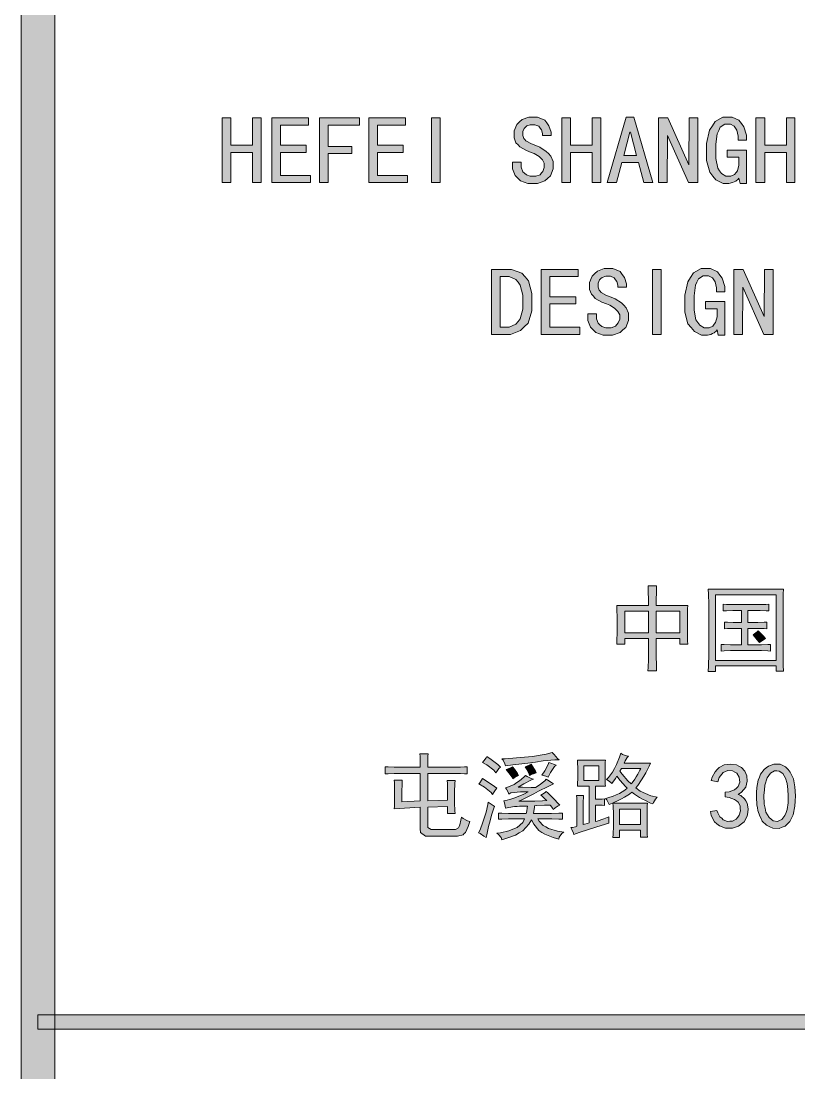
# Model space of a CAD drawing. Header units: millimetres. Extents: x 0 to 586, y 0 to 414.
# Drawn here: x 541.05 to 556.92, y 349.71 to 371.17 of the extents above; entities that cross this region are included whole.
import ezdxf

# ---------------------------------------------------------------- set-up
doc = ezdxf.new("R2010")
doc.units = ezdxf.units.MM

msp = doc.modelspace()

# ---------------------------------------------------------------- hatches: boundary and pattern name
h = msp.add_hatch(color=0)
h.dxf.hatch_style = 2
h.paths.add_polyline_path([(541.736139, 9.860139), (541.048222, 9.860139), (541.048222, 404.223361), (541.736139, 404.223361)])
h = msp.add_hatch(color=0)
h.dxf.hatch_style = 2
h.paths.add_polyline_path([(545.948306, 367.873139), (545.768389, 367.873139), (545.768389, 368.4905), (545.327417, 368.4905), (545.327417, 367.873139), (545.151028, 367.873139), (545.151028, 369.196056), (545.327417, 369.196056), (545.327417, 368.638667), (545.768389, 368.638667), (545.768389, 369.196056), (545.948306, 369.196056)])
h = msp.add_hatch(color=0)
h.dxf.hatch_style = 2
h.paths.add_polyline_path([(546.953722, 367.873139), (546.1635, 367.873139), (546.1635, 369.196056), (546.914917, 369.196056), (546.914917, 369.047889), (546.343417, 369.047889), (546.343417, 368.638667), (546.869056, 368.638667), (546.869056, 368.4905), (546.343417, 368.4905), (546.343417, 368.021306), (546.953722, 368.021306)])
h = msp.add_hatch(color=0)
h.dxf.hatch_style = 2
h.paths.add_polyline_path([(547.952083, 369.047889), (547.317083, 369.047889), (547.317083, 368.613972), (547.796861, 368.613972), (547.796861, 368.469333), (547.317083, 368.469333), (547.317083, 367.873139), (547.140694, 367.873139), (547.140694, 369.196056), (547.952083, 369.196056)])
h = msp.add_hatch(color=0)
h.dxf.hatch_style = 2
h.paths.add_polyline_path([(548.932806, 367.873139), (548.146111, 367.873139), (548.146111, 369.196056), (548.894, 369.196056), (548.894, 369.047889), (548.3225, 369.047889), (548.3225, 368.638667), (548.848139, 368.638667), (548.848139, 368.4905), (548.3225, 368.4905), (548.3225, 368.021306), (548.932806, 368.021306)])
h = msp.add_hatch(color=0)
h.dxf.hatch_style = 2
h.paths.add_polyline_path([(549.599556, 367.873139), (549.423167, 367.873139), (549.423167, 369.196056), (549.599556, 369.196056)])
h = msp.add_hatch(color=0)
h.dxf.hatch_style = 2
h.paths.add_polyline_path([(551.906722, 368.243556), (551.906722, 368.155361), (551.850278, 368.01425), (551.793833, 367.961333), (551.737389, 367.908417), (551.585694, 367.8555), (551.486917, 367.8555), (551.391667, 367.8555), (551.239972, 367.911944), (551.187056, 367.964861), (551.130611, 368.021306), (551.077694, 368.155361), (551.077694, 368.2365), (551.077694, 368.289417), (551.254083, 368.289417), (551.254083, 368.243556), (551.254083, 368.187111), (551.289361, 368.095389), (551.324639, 368.067167), (551.359917, 368.035417), (551.441056, 368.003667), (551.486917, 368.003667), (551.550417, 368.003667), (551.638611, 368.035417), (551.670361, 368.070694), (551.698583, 368.102444), (551.726806, 368.183583), (551.726806, 368.229444), (551.726806, 368.26825), (551.691528, 368.338806), (551.65625, 368.370556), (551.6245, 368.405833), (551.522194, 368.465806), (551.455167, 368.4905), (551.363444, 368.525778), (551.229389, 368.603389), (551.190583, 368.645722), (551.14825, 368.688056), (551.109444, 368.790361), (551.109444, 368.846806), (551.109444, 368.927944), (551.165889, 369.062), (551.222333, 369.111389), (551.27525, 369.160778), (551.409306, 369.210167), (551.486917, 369.210167), (551.589222, 369.210167), (551.733861, 369.150194), (551.776194, 369.090222), (551.822056, 369.03025), (551.867917, 368.90325), (551.867917, 368.832694), (551.688, 368.832694), (551.691528, 368.875028), (551.670361, 368.952639), (551.642139, 368.987917), (551.613917, 369.023194), (551.536306, 369.054944), (551.486917, 369.054944), (551.441056, 369.054944), (551.366972, 369.03025), (551.342278, 369.005556), (551.314056, 368.980861), (551.285833, 368.913833), (551.285833, 368.8715), (551.285833, 368.836222), (551.307, 368.77625), (551.328167, 368.751556), (551.349333, 368.726861), (551.462222, 368.666889), (551.550417, 368.631611), (551.635083, 368.596333), (551.765611, 368.511667), (551.811472, 368.465806), (551.857333, 368.416417), (551.906722, 368.307056)])
h = msp.add_hatch(color=0)
h.dxf.hatch_style = 2
h.paths.add_polyline_path([(552.880389, 367.873139), (552.704, 367.873139), (552.704, 368.4905), (552.263028, 368.4905), (552.263028, 367.873139), (552.083111, 367.873139), (552.083111, 369.196056), (552.263028, 369.196056), (552.263028, 368.638667), (552.704, 368.638667), (552.704, 369.196056), (552.880389, 369.196056)])
h = msp.add_hatch(color=0)
h.paths.add_polyline_path([(553.938722, 367.873139), (553.755278, 367.873139), (553.645917, 368.282361), (553.30725, 368.282361), (553.197889, 367.873139), (553.010917, 367.873139), (553.398972, 369.210167), (553.554194, 369.210167)])
h.paths.add_polyline_path([(553.607111, 368.430528), (553.483639, 368.90325), (553.469528, 368.90325), (553.346056, 368.430528)])
h = msp.add_hatch(color=0)
h.dxf.hatch_style = 2
h.paths.add_polyline_path([(554.859472, 367.873139), (554.668972, 367.873139), (554.242111, 368.832694), (554.235056, 367.873139), (554.055139, 367.873139), (554.055139, 369.196056), (554.249167, 369.196056), (554.676028, 368.2365), (554.683083, 369.196056), (554.859472, 369.196056)])
h = msp.add_hatch(color=0)
h.dxf.hatch_style = 2
h.paths.add_polyline_path([(555.850778, 367.8555), (555.72025, 367.8555), (555.695556, 367.964861), (555.681444, 367.943694), (555.632056, 367.904889), (555.600306, 367.88725), (555.568556, 367.873139), (555.494472, 367.8555), (555.455667, 367.8555), (555.374528, 367.8555), (555.229889, 367.933111), (555.166389, 368.007194), (555.102889, 368.084806), (555.039389, 368.324694), (555.039389, 368.4905), (555.039389, 368.673944), (555.095833, 368.945583), (555.155806, 369.033778), (555.21225, 369.121972), (555.371, 369.210167), (555.473306, 369.210167), (555.5615, 369.210167), (555.699083, 369.146667), (555.752, 369.079639), (555.801389, 369.012611), (555.850778, 368.843278), (555.850778, 368.737444), (555.681444, 368.737444), (555.681444, 368.822111), (555.653222, 368.942056), (555.628528, 368.984389), (555.600306, 369.023194), (555.522694, 369.065528), (555.473306, 369.065528), (555.409806, 369.065528), (555.318083, 369.002028), (555.286333, 368.935), (555.254583, 368.8715), (555.226361, 368.656306), (555.226361, 368.508139), (555.226361, 368.3635), (555.265167, 368.165944), (555.303972, 368.113028), (555.33925, 368.056583), (555.430972, 368.003667), (555.480361, 368.003667), (555.52975, 368.003667), (555.610889, 368.042472), (555.639111, 368.07775), (555.667333, 368.113028), (555.695556, 368.229444), (555.695556, 368.307056), (555.695556, 368.391722), (555.455667, 368.391722), (555.455667, 368.536361), (555.850778, 368.536361)])
h = msp.add_hatch(color=0)
h.dxf.hatch_style = 2
h.paths.add_polyline_path([(556.842083, 367.873139), (556.665694, 367.873139), (556.665694, 368.4905), (556.224722, 368.4905), (556.224722, 367.873139), (556.044806, 367.873139), (556.044806, 369.196056), (556.224722, 369.196056), (556.224722, 368.638667), (556.665694, 368.638667), (556.665694, 369.196056), (556.842083, 369.196056)])
h = msp.add_hatch(color=0)
h.paths.add_polyline_path([(551.469278, 365.438972), (551.469278, 365.259056), (551.395194, 365.008583), (551.317583, 364.930972), (551.2435, 364.856889), (551.038889, 364.779278), (550.911889, 364.779278), (550.650833, 364.779278), (550.650833, 366.102194), (550.911889, 366.102194), (551.056528, 366.102194), (551.268194, 366.024583), (551.335222, 365.9505), (551.40225, 365.872889), (551.469278, 365.615361)])
h.paths.add_polyline_path([(551.285833, 365.438972), (551.285833, 365.580083), (551.236444, 365.781167), (551.190583, 365.841139), (551.144722, 365.897583), (551.007139, 365.957556), (550.911889, 365.957556), (550.827222, 365.957556), (550.827222, 364.927444), (550.911889, 364.927444), (551.007139, 364.927444), (551.144722, 364.983889), (551.190583, 365.040333), (551.236444, 365.096778), (551.285833, 365.294333)])
h = msp.add_hatch(color=0)
h.dxf.hatch_style = 2
h.paths.add_polyline_path([(552.453528, 364.779278), (551.663306, 364.779278), (551.663306, 366.102194), (552.414722, 366.102194), (552.414722, 365.957556), (551.839694, 365.957556), (551.839694, 365.544806), (552.368861, 365.544806), (552.368861, 365.400167), (551.839694, 365.400167), (551.839694, 364.927444), (552.453528, 364.927444)])
h = msp.add_hatch(color=0)
h.dxf.hatch_style = 2
h.paths.add_polyline_path([(553.441306, 365.153222), (553.441306, 365.0615), (553.388389, 364.920389), (553.331944, 364.871), (553.2755, 364.818083), (553.120278, 364.765167), (553.025028, 364.765167), (552.929778, 364.765167), (552.778083, 364.818083), (552.721639, 364.874528), (552.668722, 364.927444), (552.615806, 365.0615), (552.615806, 365.142639), (552.615806, 365.199083), (552.792194, 365.199083), (552.792194, 365.153222), (552.792194, 365.09325), (552.827472, 365.005056), (552.86275, 364.973306), (552.898028, 364.941556), (552.979167, 364.913333), (553.025028, 364.913333), (553.088528, 364.913333), (553.176722, 364.945083), (553.208472, 364.976833), (553.236694, 365.012111), (553.264917, 365.089722), (553.264917, 365.135583), (553.264917, 365.174389), (553.229639, 365.244944), (553.194361, 365.280222), (553.159083, 365.311972), (553.060306, 365.371944), (552.993278, 365.400167), (552.901556, 365.435444), (552.7675, 365.513056), (552.728694, 365.555389), (552.686361, 365.597722), (552.647556, 365.6965), (552.647556, 365.756472), (552.647556, 365.837611), (552.700472, 365.968139), (552.756917, 366.017528), (552.813361, 366.070444), (552.947417, 366.119833), (553.025028, 366.119833), (553.127333, 366.119833), (553.271972, 366.059861), (553.314306, 365.999889), (553.360167, 365.939917), (553.406028, 365.809389), (553.406028, 365.738833), (553.226111, 365.738833), (553.229639, 365.781167), (553.208472, 365.858778), (553.18025, 365.894056), (553.152028, 365.929333), (553.074417, 365.964611), (553.025028, 365.964611), (552.979167, 365.964611), (552.905083, 365.939917), (552.876861, 365.915222), (552.852167, 365.890528), (552.823944, 365.819972), (552.823944, 365.777639), (552.823944, 365.742361), (552.845111, 365.682389), (552.866278, 365.657694), (552.887444, 365.633), (552.996806, 365.573028), (553.088528, 365.53775), (553.173194, 365.502472), (553.303722, 365.421333), (553.349583, 365.371944), (553.395444, 365.322556), (553.441306, 365.213194)])
h = msp.add_hatch(color=0)
h.dxf.hatch_style = 2
h.paths.add_polyline_path([(554.108056, 364.779278), (553.931667, 364.779278), (553.931667, 366.102194), (554.108056, 366.102194)])
h = msp.add_hatch(color=0)
h.dxf.hatch_style = 2
h.paths.add_polyline_path([(555.409806, 364.765167), (555.27575, 364.765167), (555.254583, 364.874528), (555.236944, 364.849833), (555.191083, 364.811028), (555.155806, 364.796917), (555.124056, 364.779278), (555.0535, 364.765167), (555.014694, 364.765167), (554.933556, 364.765167), (554.788917, 364.83925), (554.721889, 364.916861), (554.658389, 364.990944), (554.594889, 365.234361), (554.594889, 365.400167), (554.594889, 365.580083), (554.654861, 365.851722), (554.711306, 365.939917), (554.771278, 366.031639), (554.930028, 366.119833), (555.028806, 366.119833), (555.117, 366.119833), (555.258111, 366.052806), (555.3075, 365.989306), (555.356889, 365.922278), (555.409806, 365.752944), (555.409806, 365.647111), (555.236944, 365.647111), (555.236944, 365.72825), (555.21225, 365.851722), (555.184028, 365.890528), (555.155806, 365.932861), (555.078194, 365.971667), (555.028806, 365.971667), (554.968833, 365.971667), (554.873583, 365.908167), (554.841833, 365.844667), (554.813611, 365.781167), (554.781861, 365.565972), (554.781861, 365.414278), (554.781861, 365.273167), (554.820667, 365.075611), (554.859472, 365.019167), (554.898278, 364.96625), (554.986472, 364.913333), (555.035861, 364.913333), (555.088778, 364.913333), (555.166389, 364.948611), (555.194611, 364.983889), (555.222833, 365.022694), (555.254583, 365.135583), (555.254583, 365.213194), (555.254583, 365.297861), (555.014694, 365.297861), (555.014694, 365.446028), (555.409806, 365.446028)])
h = msp.add_hatch(color=0)
h.dxf.hatch_style = 2
h.paths.add_polyline_path([(556.397583, 364.779278), (556.203556, 364.779278), (555.780222, 365.738833), (555.773167, 364.779278), (555.59325, 364.779278), (555.59325, 366.102194), (555.787278, 366.102194), (556.214139, 365.142639), (556.221194, 366.102194), (556.397583, 366.102194)])
h = msp.add_hatch(color=0)
h.paths.add_polyline_path([(554.016333, 359.646361), (554.012806, 359.540528), (554.009278, 359.342972), (554.009278, 359.25125), (554.654861, 359.25125), (554.651333, 359.177167), (554.647806, 358.972556), (554.647806, 358.842028), (554.647806, 358.715028), (554.651333, 358.524528), (554.654861, 358.461028), (554.492583, 358.461028), (554.492583, 358.573917), (554.009278, 358.573917), (554.009278, 358.252889), (554.009278, 358.210556), (554.012806, 358.041222), (554.016333, 357.91775), (553.836417, 357.91775), (553.843472, 357.984778), (553.854056, 358.143528), (553.854056, 358.231722), (553.854056, 358.573917), (553.367222, 358.573917), (553.367222, 358.461028), (553.204944, 358.461028), (553.208472, 358.517472), (553.212, 358.707972), (553.212, 358.842028), (553.212, 358.979611), (553.208472, 359.184222), (553.204944, 359.25125), (553.854056, 359.25125), (553.854056, 359.350028), (553.847, 359.547583), (553.843472, 359.646361)])
h.paths.add_polyline_path([(554.492583, 358.693861), (554.492583, 359.131306), (554.009278, 359.131306), (554.009278, 358.693861)])
h.paths.add_polyline_path([(553.854056, 358.693861), (553.854056, 359.131306), (553.367222, 359.131306), (553.367222, 358.693861)])
h = msp.add_hatch(color=0)
h.paths.add_polyline_path([(556.605722, 359.579333), (556.602194, 359.484083), (556.598667, 359.275944), (556.598667, 359.163056), (556.598667, 358.365778), (556.598667, 358.249361), (556.602194, 358.023583), (556.605722, 357.910694), (556.457556, 357.910694), (556.457556, 358.016528), (555.222833, 358.016528), (555.222833, 357.903639), (555.071139, 357.903639), (555.074667, 358.020056), (555.081722, 358.256417), (555.081722, 358.379889), (555.081722, 359.163056), (555.081722, 359.272417), (555.074667, 359.480556), (555.071139, 359.579333)])
h.paths.add_polyline_path([(556.457556, 358.125889), (556.457556, 359.466444), (555.222833, 359.466444), (555.222833, 358.125889)])
h = msp.add_hatch(color=0)
h.dxf.hatch_style = 2
h.paths.add_polyline_path([(556.0695, 359.265361), (556.125944, 359.265361), (556.245889, 359.268889), (556.309389, 359.272417), (556.309389, 359.138361), (556.252944, 359.141889), (556.133, 359.145417), (556.0695, 359.145417), (555.882528, 359.145417), (555.882528, 358.902), (556.016583, 358.902), (556.083611, 358.902), (556.210611, 358.905528), (556.270583, 358.909056), (556.270583, 358.775), (556.210611, 358.778528), (556.083611, 358.782056), (556.016583, 358.782056), (555.882528, 358.782056), (555.882528, 358.446917), (556.090667, 358.446917), (556.157694, 358.446917), (556.284694, 358.450444), (556.344667, 358.453972), (556.344667, 358.319917), (556.288222, 358.323444), (556.161222, 358.326972), (556.090667, 358.326972), (555.586194, 358.326972), (555.522694, 358.326972), (555.395694, 358.323444), (555.332194, 358.319917), (555.332194, 358.453972), (555.395694, 358.450444), (555.522694, 358.446917), (555.586194, 358.446917), (555.748472, 358.446917), (555.748472, 358.782056), (555.646167, 358.782056), (555.582667, 358.782056), (555.462722, 358.778528), (555.406278, 358.775), (555.406278, 358.909056), (555.462722, 358.905528), (555.582667, 358.902), (555.646167, 358.902), (555.748472, 358.902), (555.748472, 359.145417), (555.639111, 359.145417), (555.572083, 359.145417), (555.441556, 359.141889), (555.378056, 359.138361), (555.378056, 359.272417), (555.441556, 359.268889), (555.572083, 359.265361), (555.639111, 359.265361)])
h = msp.add_hatch(color=0)
h.dxf.hatch_style = 2
h.paths.add_polyline_path([(556.090667, 358.729139), (556.111833, 358.7115), (556.185917, 358.633889), (556.242361, 358.573917), (556.203556, 358.55275), (556.140056, 358.510417), (556.115361, 358.492778), (556.104778, 358.506889), (556.041278, 358.5845), (555.988361, 358.648), (556.016583, 358.669167), (556.0695, 358.7115)])
h = msp.add_hatch(color=0)
h.dxf.hatch_style = 2
h.paths.add_polyline_path([(549.193861, 355.952778), (549.193861, 356.037444), (549.190333, 356.1715), (549.186806, 356.220889), (549.356139, 356.220889), (549.352611, 356.175028), (549.349083, 356.040972), (549.349083, 355.952778), (549.987611, 355.952778), (550.015833, 355.952778), (550.096972, 355.956306), (550.153417, 355.959833), (550.153417, 355.811667), (550.096972, 355.815194), (550.015833, 355.818722), (549.987611, 355.818722), (549.349083, 355.818722), (549.349083, 355.261333), (549.75125, 355.275444), (549.75125, 355.413028), (549.747722, 355.614111), (549.744194, 355.677611), (549.906472, 355.677611), (549.899417, 355.617639), (549.892361, 355.444778), (549.892361, 355.335417), (549.892361, 355.222528), (549.899417, 355.06025), (549.906472, 355.007333), (549.75125, 355.007333), (549.75125, 355.148444), (549.349083, 355.134333), (549.349083, 354.767444), (549.349083, 354.721583), (549.416111, 354.675722), (549.483139, 354.67925), (549.87825, 354.67925), (549.917056, 354.67925), (549.9735, 354.711), (549.987611, 354.74275), (550.00525, 354.7745), (550.026417, 354.86975), (550.033472, 354.93325), (550.072278, 354.9015), (550.156944, 354.859167), (550.206333, 354.845056), (550.174583, 354.74275), (550.118139, 354.619278), (550.093444, 354.594583), (550.06875, 354.569889), (549.952333, 354.545194), (549.864139, 354.545194), (549.409056, 354.545194), (549.303222, 354.541667), (549.197389, 354.61575), (549.193861, 354.693361), (549.193861, 355.134333), (548.664694, 355.102583), (548.668222, 355.144917), (548.67175, 355.286028), (548.67175, 355.388333), (548.67175, 355.490639), (548.668222, 355.638806), (548.664694, 355.684667), (548.826972, 355.684667), (548.823444, 355.638806), (548.819917, 355.420083), (548.819917, 355.243694), (549.193861, 355.261333), (549.193861, 355.818722), (548.731722, 355.818722), (548.664694, 355.818722), (548.537694, 355.815194), (548.477722, 355.811667), (548.477722, 355.959833), (548.537694, 355.956306), (548.664694, 355.952778), (548.731722, 355.952778)])
h = msp.add_hatch(color=0)
h.dxf.hatch_style = 2
h.paths.add_polyline_path([(552.026667, 356.100944), (551.942, 356.100944), (551.702111, 356.079778), (551.546889, 356.055083), (551.391667, 356.033917), (551.08475, 355.995111), (550.933056, 355.981), (550.922472, 356.019806), (550.887194, 356.090361), (550.858972, 356.122111), (550.929528, 356.122111), (551.162361, 356.13975), (551.324639, 356.153861), (551.486917, 356.167972), (551.765611, 356.217361), (551.885556, 356.249111), (551.924361, 356.206778), (551.994917, 356.129167)])
h = msp.add_hatch(color=0)
h.paths.add_polyline_path([(553.441306, 356.175028), (553.420139, 356.150333), (553.374278, 356.079778), (553.353111, 356.033917), (553.896389, 356.033917), (553.868167, 355.970417), (553.801139, 355.836361), (553.758806, 355.765806), (553.712944, 355.69525), (553.635333, 355.575306), (553.596528, 355.529444), (553.684722, 355.462417), (553.899917, 355.363639), (554.030444, 355.335417), (553.998694, 355.296611), (553.956361, 355.229583), (553.938722, 355.201361), (553.896389, 355.219), (553.790556, 355.268389), (553.730583, 355.300139), (553.670611, 355.331889), (553.564778, 355.402444), (553.515389, 355.437722), (553.466, 355.402444), (553.360167, 355.335417), (553.303722, 355.303667), (553.247278, 355.275444), (553.120278, 355.215472), (553.05325, 355.18725), (553.039139, 355.219), (553.000333, 355.2825), (552.972111, 355.310722), (553.0215, 355.324833), (553.130861, 355.360111), (553.194361, 355.388333), (553.257861, 355.413028), (553.37075, 355.480056), (553.420139, 355.522389), (553.381333, 355.557667), (553.2755, 355.681139), (553.204944, 355.765806), (553.176722, 355.719944), (553.127333, 355.645861), (553.106167, 355.617639), (553.085, 355.638806), (553.028556, 355.681139), (552.993278, 355.698778), (553.035611, 355.737583), (553.11675, 355.850472), (553.159083, 355.924556), (553.197889, 356.002167), (553.261389, 356.157389), (553.286083, 356.235), (553.324889, 356.210306), (553.4025, 356.178556)])
h.paths.add_polyline_path([(553.268444, 355.871639), (553.314306, 355.804611), (553.430722, 355.674083), (553.501278, 355.610583), (553.522444, 355.63175), (553.575361, 355.705833), (553.603583, 355.755222), (553.635333, 355.804611), (553.677667, 355.889278), (553.695306, 355.921028), (553.300194, 355.921028)])
h = msp.add_hatch(color=0)
h.dxf.hatch_style = 2
h.paths.add_polyline_path([(550.555583, 356.167972), (550.643778, 356.108), (550.781361, 356.002167), (550.83075, 355.952778), (550.799, 355.921028), (550.756667, 355.864583), (550.739028, 355.832833), (550.693167, 355.889278), (550.555583, 355.995111), (550.463861, 356.048028), (550.495611, 356.079778), (550.537944, 356.13975)])
h = msp.add_hatch(color=0)
h.dxf.hatch_style = 2
h.paths.add_polyline_path([(551.455167, 356.01275), (551.493972, 355.956306), (551.546889, 355.868111), (551.557472, 355.832833), (551.525722, 355.82225), (551.458694, 355.797556), (551.423417, 355.779917), (551.416361, 355.808139), (551.374028, 355.896333), (551.335222, 355.959833), (551.3705, 355.970417), (551.430472, 355.995111)])
h = msp.add_hatch(color=0)
h.dxf.hatch_style = 2
h.paths.add_polyline_path([(551.966694, 355.988056), (551.934944, 355.963361), (551.853806, 355.839889), (551.804417, 355.744639), (551.776194, 355.75875), (551.712694, 355.779917), (551.677417, 355.786972), (551.733861, 355.875167), (551.804417, 356.005694), (551.818528, 356.048028), (551.857333, 356.030389), (551.931417, 356.002167)])
h = msp.add_hatch(color=0)
h.paths.add_polyline_path([(553.046194, 354.80625), (552.79925, 354.732167), (552.435889, 354.61575), (552.326528, 354.576944), (552.319472, 354.605167), (552.287722, 354.675722), (552.266556, 354.718056), (552.301833, 354.721583), (552.365333, 354.735694), (552.393556, 354.746278), (552.393556, 355.215472), (552.393556, 355.243694), (552.390028, 355.324833), (552.3865, 355.370694), (552.527611, 355.370694), (552.524083, 355.338944), (552.517028, 355.240167), (552.517028, 355.176667), (552.517028, 354.778028), (552.54525, 354.785083), (552.60875, 354.802722), (552.644028, 354.813306), (552.644028, 355.564722), (552.400611, 355.564722), (552.404139, 355.603528), (552.407667, 355.734056), (552.407667, 355.825778), (552.407667, 355.921028), (552.404139, 356.055083), (552.400611, 356.093889), (552.972111, 356.093889), (552.968583, 356.051556), (552.965056, 355.9175), (552.965056, 355.825778), (552.965056, 355.737583), (552.968583, 355.607056), (552.972111, 355.564722), (552.771028, 355.564722), (552.771028, 355.296611), (552.816889, 355.296611), (552.908611, 355.300139), (552.958, 355.303667), (552.958, 355.169611), (552.908611, 355.173139), (552.816889, 355.176667), (552.771028, 355.176667), (552.771028, 354.845056), (552.806306, 354.852111), (552.943889, 354.897972), (553.046194, 354.940306), (553.042667, 354.912083), (553.042667, 354.845056)])
h.paths.add_polyline_path([(552.838056, 355.677611), (552.838056, 355.981), (552.534667, 355.981), (552.534667, 355.677611)])
h = msp.add_hatch(color=0)
h.dxf.hatch_style = 2
h.paths.add_polyline_path([(555.117, 355.046139), (555.247528, 355.067306), (555.265167, 355.017917), (555.311028, 354.936778), (555.346306, 354.908556), (555.378056, 354.876806), (555.462722, 354.845056), (555.512111, 354.848583), (555.565028, 354.848583), (555.642639, 354.890917), (555.674389, 354.929722), (555.702611, 354.968528), (555.730833, 355.056722), (555.723778, 355.106111), (555.72025, 355.159028), (555.681444, 355.236639), (555.646167, 355.264861), (555.610889, 355.293083), (555.498, 355.331889), (555.420389, 355.342472), (555.420389, 355.437722), (555.498, 355.444778), (555.610889, 355.487111), (555.646167, 355.522389), (555.681444, 355.554139), (555.713194, 355.642333), (555.709667, 355.69525), (555.706139, 355.748167), (555.65675, 355.829306), (555.614417, 355.850472), (555.568556, 355.875167), (555.473306, 355.882222), (555.423917, 355.864583), (555.374528, 355.843417), (555.293389, 355.741111), (555.265167, 355.652917), (555.131111, 355.677611), (555.152278, 355.744639), (555.21225, 355.854), (555.254583, 355.899861), (555.293389, 355.945722), (555.399222, 355.995111), (555.46625, 356.005694), (555.533278, 356.01275), (555.649694, 355.995111), (555.699083, 355.970417), (555.748472, 355.945722), (555.819028, 355.871639), (555.840194, 355.82225), (555.861361, 355.772861), (555.868417, 355.6635), (555.850778, 355.603528), (555.836667, 355.543556), (555.752, 355.437722), (555.681444, 355.395389), (555.734361, 355.370694), (555.811972, 355.303667), (555.840194, 355.261333), (555.868417, 355.215472), (555.886056, 355.099056), (555.879, 355.024972), (555.868417, 354.954417), (555.804917, 354.834472), (555.748472, 354.792139), (555.692028, 354.746278), (555.565028, 354.703944), (555.494472, 354.707472), (555.423917, 354.707472), (555.300444, 354.753333), (555.247528, 354.795667), (555.198139, 354.838), (555.131111, 354.961472)])
h = msp.add_hatch(color=0)
h.paths.add_polyline_path([(556.058917, 355.434194), (556.062444, 355.532972), (556.090667, 355.688194), (556.115361, 355.748167), (556.140056, 355.804611), (556.210611, 355.899861), (556.252944, 355.938667), (556.298806, 355.973944), (556.408167, 356.01275), (556.471667, 356.01275), (556.538694, 356.01275), (556.651583, 355.956306), (556.700972, 355.903389), (556.746833, 355.850472), (556.810333, 355.712889), (556.827972, 355.63175), (556.842083, 355.550611), (556.849139, 355.363639), (556.845611, 355.257806), (556.838556, 355.151972), (556.803278, 354.979111), (556.771528, 354.912083), (556.739778, 354.845056), (556.644528, 354.749806), (556.581028, 354.725111), (556.517528, 354.696889), (556.390528, 354.703944), (556.327028, 354.735694), (556.263528, 354.767444), (556.175333, 354.852111), (556.150639, 354.9015), (556.122417, 354.954417), (556.087139, 355.063778), (556.076556, 355.12375), (556.062444, 355.180194), (556.055389, 355.335417)])
h.paths.add_polyline_path([(556.217667, 355.480056), (556.203556, 355.37775), (556.214139, 355.194306), (556.231778, 355.116694), (556.249417, 355.035556), (556.312917, 354.922667), (556.35525, 354.887389), (556.397583, 354.855639), (556.485778, 354.841528), (556.528111, 354.862694), (556.573972, 354.883861), (556.637472, 354.965), (556.658639, 355.024972), (556.679806, 355.088472), (556.700972, 355.222528), (556.700972, 355.293083), (556.700972, 355.367167), (556.693917, 355.497694), (556.690389, 355.557667), (556.683333, 355.617639), (556.648056, 355.727), (556.623361, 355.772861), (556.595139, 355.82225), (556.521056, 355.871639), (556.471667, 355.875167), (556.425806, 355.875167), (556.344667, 355.829306), (556.309389, 355.779917), (556.274111, 355.734056), (556.22825, 355.582361)])
h = msp.add_hatch(color=0)
h.dxf.hatch_style = 2
h.paths.add_polyline_path([(551.342278, 355.779917), (551.377556, 355.75875), (551.458694, 355.719944), (551.508083, 355.705833), (551.46575, 355.691722), (551.310528, 355.610583), (551.194111, 355.543556), (551.278778, 355.540028), (551.455167, 355.5365), (551.543361, 355.5365), (551.6245, 355.582361), (551.737389, 355.670556), (551.765611, 355.705833), (551.797361, 355.684667), (551.871444, 355.635278), (551.917306, 355.610583), (551.807944, 355.557667), (551.606861, 355.458889), (551.515139, 355.4095), (551.419889, 355.360111), (551.268194, 355.2825), (551.208222, 355.254278), (551.264667, 355.254278), (551.391667, 355.254278), (551.462222, 355.257806), (551.532778, 355.257806), (551.688, 355.264861), (551.776194, 355.268389), (551.744444, 355.300139), (551.684472, 355.356583), (551.65625, 355.37775), (551.688, 355.398917), (551.744444, 355.434194), (551.765611, 355.455361), (551.800889, 355.423611), (551.867917, 355.360111), (551.899667, 355.328361), (551.934944, 355.293083), (552.0055, 355.219), (552.040778, 355.176667), (552.012556, 355.162556), (551.945528, 355.120222), (551.91025, 355.088472), (551.892611, 355.116694), (551.860861, 355.159028), (551.843222, 355.176667), (551.730333, 355.173139), (551.575111, 355.166083), (551.52925, 355.162556), (551.525722, 355.130806), (551.515139, 355.053194), (551.508083, 355.007333), (551.811472, 355.007333), (551.874972, 355.007333), (552.019611, 355.010861), (552.10075, 355.014389), (552.10075, 354.887389), (552.023139, 354.890917), (551.8785, 354.894444), (551.811472, 354.894444), (551.596278, 354.894444), (551.620972, 354.848583), (551.705639, 354.763917), (551.758556, 354.732167), (551.815, 354.696889), (551.998444, 354.6475), (552.125444, 354.626333), (552.083111, 354.594583), (552.030194, 354.524028), (552.019611, 354.485222), (551.91025, 354.516972), (551.737389, 354.584), (551.677417, 354.619278), (551.617444, 354.658083), (551.511611, 354.785083), (551.462222, 354.873278), (551.412833, 354.785083), (551.289361, 354.651028), (551.215278, 354.608694), (551.141194, 354.566361), (550.964806, 354.499333), (550.858972, 354.471111), (550.844861, 354.513444), (550.791944, 354.580472), (550.756667, 354.605167), (550.834278, 354.612222), (551.000083, 354.654556), (551.08475, 354.686306), (551.172944, 354.721583), (551.289361, 354.823889), (551.321111, 354.894444), (551.060056, 354.894444), (550.993028, 354.894444), (550.858972, 354.890917), (550.791944, 354.887389), (550.791944, 355.014389), (550.858972, 355.010861), (550.993028, 355.007333), (551.060056, 355.007333), (551.356389, 355.007333), (551.366972, 355.049667), (551.377556, 355.12375), (551.381083, 355.1555), (551.324639, 355.1555), (551.218806, 355.151972), (551.169417, 355.148444), (551.1165, 355.144917), (551.000083, 355.127278), (550.933056, 355.113167), (550.929528, 355.151972), (550.911889, 355.226056), (550.897778, 355.261333), (550.940111, 355.268389), (551.042417, 355.296611), (551.102389, 355.317778), (551.158833, 355.335417), (551.307, 355.402444), (551.395194, 355.444778), (551.239972, 355.444778), (551.042417, 355.423611), (551.000083, 355.402444), (550.985972, 355.437722), (550.954222, 355.501222), (550.933056, 355.529444), (550.993028, 355.547083), (551.109444, 355.6), (551.165889, 355.635278), (551.218806, 355.670556), (551.310528, 355.744639)])
h = msp.add_hatch(color=0)
h.dxf.hatch_style = 2
h.paths.add_polyline_path([(551.074167, 355.959833), (551.1165, 355.910444), (551.18, 355.82225), (551.201167, 355.779917), (551.169417, 355.765806), (551.109444, 355.734056), (551.081222, 355.712889), (551.070639, 355.744639), (551.003611, 355.836361), (550.947167, 355.899861), (550.985972, 355.913972), (551.049472, 355.945722)])
h = msp.add_hatch(color=0)
h.dxf.hatch_style = 2
h.paths.add_polyline_path([(550.463861, 355.719944), (550.562639, 355.659972), (550.707278, 355.557667), (550.756667, 355.522389), (550.728444, 355.490639), (550.689639, 355.427139), (550.672, 355.395389), (550.643778, 355.430667), (550.502667, 355.540028), (550.389778, 355.610583), (550.410944, 355.63175), (550.446222, 355.688194)])
h = msp.add_hatch(color=0)
h.dxf.hatch_style = 2
h.paths.add_polyline_path([(550.710806, 355.148444), (550.696694, 355.116694), (550.650833, 354.968528), (550.622611, 354.855639), (550.590861, 354.74275), (550.552056, 354.573417), (550.537944, 354.516972), (550.495611, 354.545194), (550.418, 354.594583), (550.382722, 354.612222), (550.414472, 354.672194), (550.474444, 354.830944), (550.506194, 354.93325), (550.537944, 355.032028), (550.57675, 355.18725), (550.583806, 355.236639), (550.619083, 355.211944), (550.682583, 355.166083)])
h = msp.add_hatch(color=0)
h.paths.add_polyline_path([(553.829361, 355.215472), (553.825833, 355.166083), (553.822306, 354.99675), (553.822306, 354.873278), (553.822306, 354.753333), (553.825833, 354.580472), (553.829361, 354.524028), (553.68825, 354.524028), (553.68825, 354.665139), (553.261389, 354.665139), (553.261389, 354.516972), (553.127333, 354.516972), (553.130861, 354.580472), (553.137917, 354.756861), (553.137917, 354.873278), (553.137917, 354.993222), (553.130861, 355.162556), (553.127333, 355.215472)])
h.paths.add_polyline_path([(553.68825, 354.778028), (553.68825, 355.095528), (553.261389, 355.095528), (553.261389, 354.778028)])
h = msp.add_hatch(color=0)
h.dxf.hatch_style = 2
h.paths.add_polyline_path([(575.772139, 350.901), (575.772139, 350.604667), (541.390417, 350.604667), (541.390417, 350.901)])

# ---------------------------------------------------------------- linework, layer by layer
at = {"color": 0, "lineweight": 0}
for points in [[(541.736139, 9.860139), (541.048222, 9.860139), (541.048222, 404.223361), (541.736139, 404.223361)], [(545.948306, 367.873139), (545.768389, 367.873139), (545.768389, 368.4905), (545.327417, 368.4905), (545.327417, 367.873139), (545.151028, 367.873139), (545.151028, 369.196056), (545.327417, 369.196056), (545.327417, 368.638667), (545.768389, 368.638667), (545.768389, 369.196056), (545.948306, 369.196056)], [(546.953722, 367.873139), (546.1635, 367.873139), (546.1635, 369.196056), (546.914917, 369.196056), (546.914917, 369.047889), (546.343417, 369.047889), (546.343417, 368.638667), (546.869056, 368.638667), (546.869056, 368.4905), (546.343417, 368.4905), (546.343417, 368.021306), (546.953722, 368.021306)], [(547.952083, 369.047889), (547.317083, 369.047889), (547.317083, 368.613972), (547.796861, 368.613972), (547.796861, 368.469333), (547.317083, 368.469333), (547.317083, 367.873139), (547.140694, 367.873139), (547.140694, 369.196056), (547.952083, 369.196056)], [(548.932806, 367.873139), (548.146111, 367.873139), (548.146111, 369.196056), (548.894, 369.196056), (548.894, 369.047889), (548.3225, 369.047889), (548.3225, 368.638667), (548.848139, 368.638667), (548.848139, 368.4905), (548.3225, 368.4905), (548.3225, 368.021306), (548.932806, 368.021306)], [(549.599556, 367.873139), (549.423167, 367.873139), (549.423167, 369.196056), (549.599556, 369.196056)], [(551.906722, 368.243556), (551.906722, 368.155361), (551.850278, 368.01425), (551.793833, 367.961333), (551.737389, 367.908417), (551.585694, 367.8555), (551.486917, 367.8555), (551.391667, 367.8555), (551.239972, 367.911944), (551.187056, 367.964861), (551.130611, 368.021306), (551.077694, 368.155361), (551.077694, 368.2365), (551.077694, 368.289417), (551.254083, 368.289417), (551.254083, 368.243556), (551.254083, 368.187111), (551.289361, 368.095389), (551.324639, 368.067167), (551.359917, 368.035417), (551.441056, 368.003667), (551.486917, 368.003667), (551.550417, 368.003667), (551.638611, 368.035417), (551.670361, 368.070694), (551.698583, 368.102444), (551.726806, 368.183583), (551.726806, 368.229444), (551.726806, 368.26825), (551.691528, 368.338806), (551.65625, 368.370556), (551.6245, 368.405833), (551.522194, 368.465806), (551.455167, 368.4905), (551.363444, 368.525778), (551.229389, 368.603389), (551.190583, 368.645722), (551.14825, 368.688056), (551.109444, 368.790361), (551.109444, 368.846806), (551.109444, 368.927944), (551.165889, 369.062), (551.222333, 369.111389), (551.27525, 369.160778), (551.409306, 369.210167), (551.486917, 369.210167), (551.589222, 369.210167), (551.733861, 369.150194), (551.776194, 369.090222), (551.822056, 369.03025), (551.867917, 368.90325), (551.867917, 368.832694), (551.688, 368.832694), (551.691528, 368.875028), (551.670361, 368.952639), (551.642139, 368.987917), (551.613917, 369.023194), (551.536306, 369.054944), (551.486917, 369.054944), (551.441056, 369.054944), (551.366972, 369.03025), (551.342278, 369.005556), (551.314056, 368.980861), (551.285833, 368.913833), (551.285833, 368.8715), (551.285833, 368.836222), (551.307, 368.77625), (551.328167, 368.751556), (551.349333, 368.726861), (551.462222, 368.666889), (551.550417, 368.631611), (551.635083, 368.596333), (551.765611, 368.511667), (551.811472, 368.465806), (551.857333, 368.416417), (551.906722, 368.307056)], [(552.880389, 367.873139), (552.704, 367.873139), (552.704, 368.4905), (552.263028, 368.4905), (552.263028, 367.873139), (552.083111, 367.873139), (552.083111, 369.196056), (552.263028, 369.196056), (552.263028, 368.638667), (552.704, 368.638667), (552.704, 369.196056), (552.880389, 369.196056)], [(553.938722, 367.873139), (553.755278, 367.873139), (553.645917, 368.282361), (553.30725, 368.282361), (553.197889, 367.873139), (553.010917, 367.873139), (553.398972, 369.210167), (553.554194, 369.210167)], [(554.859472, 367.873139), (554.668972, 367.873139), (554.242111, 368.832694), (554.235056, 367.873139), (554.055139, 367.873139), (554.055139, 369.196056), (554.249167, 369.196056), (554.676028, 368.2365), (554.683083, 369.196056), (554.859472, 369.196056)], [(555.850778, 367.8555), (555.72025, 367.8555), (555.695556, 367.964861), (555.681444, 367.943694), (555.632056, 367.904889), (555.600306, 367.88725), (555.568556, 367.873139), (555.494472, 367.8555), (555.455667, 367.8555), (555.374528, 367.8555), (555.229889, 367.933111), (555.166389, 368.007194), (555.102889, 368.084806), (555.039389, 368.324694), (555.039389, 368.4905), (555.039389, 368.673944), (555.095833, 368.945583), (555.155806, 369.033778), (555.21225, 369.121972), (555.371, 369.210167), (555.473306, 369.210167), (555.5615, 369.210167), (555.699083, 369.146667), (555.752, 369.079639), (555.801389, 369.012611), (555.850778, 368.843278), (555.850778, 368.737444), (555.681444, 368.737444), (555.681444, 368.822111), (555.653222, 368.942056), (555.628528, 368.984389), (555.600306, 369.023194), (555.522694, 369.065528), (555.473306, 369.065528), (555.409806, 369.065528), (555.318083, 369.002028), (555.286333, 368.935), (555.254583, 368.8715), (555.226361, 368.656306), (555.226361, 368.508139), (555.226361, 368.3635), (555.265167, 368.165944), (555.303972, 368.113028), (555.33925, 368.056583), (555.430972, 368.003667), (555.480361, 368.003667), (555.52975, 368.003667), (555.610889, 368.042472), (555.639111, 368.07775), (555.667333, 368.113028), (555.695556, 368.229444), (555.695556, 368.307056), (555.695556, 368.391722), (555.455667, 368.391722), (555.455667, 368.536361), (555.850778, 368.536361)], [(556.842083, 367.873139), (556.665694, 367.873139), (556.665694, 368.4905), (556.224722, 368.4905), (556.224722, 367.873139), (556.044806, 367.873139), (556.044806, 369.196056), (556.224722, 369.196056), (556.224722, 368.638667), (556.665694, 368.638667), (556.665694, 369.196056), (556.842083, 369.196056)], [(553.607111, 368.430528), (553.483639, 368.90325), (553.469528, 368.90325), (553.346056, 368.430528)], [(551.469278, 365.438972), (551.469278, 365.259056), (551.395194, 365.008583), (551.317583, 364.930972), (551.2435, 364.856889), (551.038889, 364.779278), (550.911889, 364.779278), (550.650833, 364.779278), (550.650833, 366.102194), (550.911889, 366.102194), (551.056528, 366.102194), (551.268194, 366.024583), (551.335222, 365.9505), (551.40225, 365.872889), (551.469278, 365.615361)], [(552.453528, 364.779278), (551.663306, 364.779278), (551.663306, 366.102194), (552.414722, 366.102194), (552.414722, 365.957556), (551.839694, 365.957556), (551.839694, 365.544806), (552.368861, 365.544806), (552.368861, 365.400167), (551.839694, 365.400167), (551.839694, 364.927444), (552.453528, 364.927444)], [(553.441306, 365.153222), (553.441306, 365.0615), (553.388389, 364.920389), (553.331944, 364.871), (553.2755, 364.818083), (553.120278, 364.765167), (553.025028, 364.765167), (552.929778, 364.765167), (552.778083, 364.818083), (552.721639, 364.874528), (552.668722, 364.927444), (552.615806, 365.0615), (552.615806, 365.142639), (552.615806, 365.199083), (552.792194, 365.199083), (552.792194, 365.153222), (552.792194, 365.09325), (552.827472, 365.005056), (552.86275, 364.973306), (552.898028, 364.941556), (552.979167, 364.913333), (553.025028, 364.913333), (553.088528, 364.913333), (553.176722, 364.945083), (553.208472, 364.976833), (553.236694, 365.012111), (553.264917, 365.089722), (553.264917, 365.135583), (553.264917, 365.174389), (553.229639, 365.244944), (553.194361, 365.280222), (553.159083, 365.311972), (553.060306, 365.371944), (552.993278, 365.400167), (552.901556, 365.435444), (552.7675, 365.513056), (552.728694, 365.555389), (552.686361, 365.597722), (552.647556, 365.6965), (552.647556, 365.756472), (552.647556, 365.837611), (552.700472, 365.968139), (552.756917, 366.017528), (552.813361, 366.070444), (552.947417, 366.119833), (553.025028, 366.119833), (553.127333, 366.119833), (553.271972, 366.059861), (553.314306, 365.999889), (553.360167, 365.939917), (553.406028, 365.809389), (553.406028, 365.738833), (553.226111, 365.738833), (553.229639, 365.781167), (553.208472, 365.858778), (553.18025, 365.894056), (553.152028, 365.929333), (553.074417, 365.964611), (553.025028, 365.964611), (552.979167, 365.964611), (552.905083, 365.939917), (552.876861, 365.915222), (552.852167, 365.890528), (552.823944, 365.819972), (552.823944, 365.777639), (552.823944, 365.742361), (552.845111, 365.682389), (552.866278, 365.657694), (552.887444, 365.633), (552.996806, 365.573028), (553.088528, 365.53775), (553.173194, 365.502472), (553.303722, 365.421333), (553.349583, 365.371944), (553.395444, 365.322556), (553.441306, 365.213194)], [(554.108056, 364.779278), (553.931667, 364.779278), (553.931667, 366.102194), (554.108056, 366.102194)], [(555.409806, 364.765167), (555.27575, 364.765167), (555.254583, 364.874528), (555.236944, 364.849833), (555.191083, 364.811028), (555.155806, 364.796917), (555.124056, 364.779278), (555.0535, 364.765167), (555.014694, 364.765167), (554.933556, 364.765167), (554.788917, 364.83925), (554.721889, 364.916861), (554.658389, 364.990944), (554.594889, 365.234361), (554.594889, 365.400167), (554.594889, 365.580083), (554.654861, 365.851722), (554.711306, 365.939917), (554.771278, 366.031639), (554.930028, 366.119833), (555.028806, 366.119833), (555.117, 366.119833), (555.258111, 366.052806), (555.3075, 365.989306), (555.356889, 365.922278), (555.409806, 365.752944), (555.409806, 365.647111), (555.236944, 365.647111), (555.236944, 365.72825), (555.21225, 365.851722), (555.184028, 365.890528), (555.155806, 365.932861), (555.078194, 365.971667), (555.028806, 365.971667), (554.968833, 365.971667), (554.873583, 365.908167), (554.841833, 365.844667), (554.813611, 365.781167), (554.781861, 365.565972), (554.781861, 365.414278), (554.781861, 365.273167), (554.820667, 365.075611), (554.859472, 365.019167), (554.898278, 364.96625), (554.986472, 364.913333), (555.035861, 364.913333), (555.088778, 364.913333), (555.166389, 364.948611), (555.194611, 364.983889), (555.222833, 365.022694), (555.254583, 365.135583), (555.254583, 365.213194), (555.254583, 365.297861), (555.014694, 365.297861), (555.014694, 365.446028), (555.409806, 365.446028)], [(556.397583, 364.779278), (556.203556, 364.779278), (555.780222, 365.738833), (555.773167, 364.779278), (555.59325, 364.779278), (555.59325, 366.102194), (555.787278, 366.102194), (556.214139, 365.142639), (556.221194, 366.102194), (556.397583, 366.102194)], [(551.285833, 365.438972), (551.285833, 365.580083), (551.236444, 365.781167), (551.190583, 365.841139), (551.144722, 365.897583), (551.007139, 365.957556), (550.911889, 365.957556), (550.827222, 365.957556), (550.827222, 364.927444), (550.911889, 364.927444), (551.007139, 364.927444), (551.144722, 364.983889), (551.190583, 365.040333), (551.236444, 365.096778), (551.285833, 365.294333)], [(554.016333, 359.646361), (554.012806, 359.540528), (554.009278, 359.342972), (554.009278, 359.25125), (554.654861, 359.25125), (554.651333, 359.177167), (554.647806, 358.972556), (554.647806, 358.842028), (554.647806, 358.715028), (554.651333, 358.524528), (554.654861, 358.461028), (554.492583, 358.461028), (554.492583, 358.573917), (554.009278, 358.573917), (554.009278, 358.252889), (554.009278, 358.210556), (554.012806, 358.041222), (554.016333, 357.91775), (553.836417, 357.91775), (553.843472, 357.984778), (553.854056, 358.143528), (553.854056, 358.231722), (553.854056, 358.573917), (553.367222, 358.573917), (553.367222, 358.461028), (553.204944, 358.461028), (553.208472, 358.517472), (553.212, 358.707972), (553.212, 358.842028), (553.212, 358.979611), (553.208472, 359.184222), (553.204944, 359.25125), (553.854056, 359.25125), (553.854056, 359.350028), (553.847, 359.547583), (553.843472, 359.646361)], [(556.605722, 359.579333), (556.602194, 359.484083), (556.598667, 359.275944), (556.598667, 359.163056), (556.598667, 358.365778), (556.598667, 358.249361), (556.602194, 358.023583), (556.605722, 357.910694), (556.457556, 357.910694), (556.457556, 358.016528), (555.222833, 358.016528), (555.222833, 357.903639), (555.071139, 357.903639), (555.074667, 358.020056), (555.081722, 358.256417), (555.081722, 358.379889), (555.081722, 359.163056), (555.081722, 359.272417), (555.074667, 359.480556), (555.071139, 359.579333)], [(556.457556, 358.125889), (556.457556, 359.466444), (555.222833, 359.466444), (555.222833, 358.125889)], [(556.0695, 359.265361), (556.125944, 359.265361), (556.245889, 359.268889), (556.309389, 359.272417), (556.309389, 359.138361), (556.252944, 359.141889), (556.133, 359.145417), (556.0695, 359.145417), (555.882528, 359.145417), (555.882528, 358.902), (556.016583, 358.902), (556.083611, 358.902), (556.210611, 358.905528), (556.270583, 358.909056), (556.270583, 358.775), (556.210611, 358.778528), (556.083611, 358.782056), (556.016583, 358.782056), (555.882528, 358.782056), (555.882528, 358.446917), (556.090667, 358.446917), (556.157694, 358.446917), (556.284694, 358.450444), (556.344667, 358.453972), (556.344667, 358.319917), (556.288222, 358.323444), (556.161222, 358.326972), (556.090667, 358.326972), (555.586194, 358.326972), (555.522694, 358.326972), (555.395694, 358.323444), (555.332194, 358.319917), (555.332194, 358.453972), (555.395694, 358.450444), (555.522694, 358.446917), (555.586194, 358.446917), (555.748472, 358.446917), (555.748472, 358.782056), (555.646167, 358.782056), (555.582667, 358.782056), (555.462722, 358.778528), (555.406278, 358.775), (555.406278, 358.909056), (555.462722, 358.905528), (555.582667, 358.902), (555.646167, 358.902), (555.748472, 358.902), (555.748472, 359.145417), (555.639111, 359.145417), (555.572083, 359.145417), (555.441556, 359.141889), (555.378056, 359.138361), (555.378056, 359.272417), (555.441556, 359.268889), (555.572083, 359.265361), (555.639111, 359.265361)], [(553.854056, 358.693861), (553.854056, 359.131306), (553.367222, 359.131306), (553.367222, 358.693861)], [(554.492583, 358.693861), (554.492583, 359.131306), (554.009278, 359.131306), (554.009278, 358.693861)], [(556.090667, 358.729139), (556.111833, 358.7115), (556.185917, 358.633889), (556.242361, 358.573917), (556.203556, 358.55275), (556.140056, 358.510417), (556.115361, 358.492778), (556.104778, 358.506889), (556.041278, 358.5845), (555.988361, 358.648), (556.016583, 358.669167), (556.0695, 358.7115)], [(549.193861, 355.952778), (549.193861, 356.037444), (549.190333, 356.1715), (549.186806, 356.220889), (549.356139, 356.220889), (549.352611, 356.175028), (549.349083, 356.040972), (549.349083, 355.952778), (549.987611, 355.952778), (550.015833, 355.952778), (550.096972, 355.956306), (550.153417, 355.959833), (550.153417, 355.811667), (550.096972, 355.815194), (550.015833, 355.818722), (549.987611, 355.818722), (549.349083, 355.818722), (549.349083, 355.261333), (549.75125, 355.275444), (549.75125, 355.413028), (549.747722, 355.614111), (549.744194, 355.677611), (549.906472, 355.677611), (549.899417, 355.617639), (549.892361, 355.444778), (549.892361, 355.335417), (549.892361, 355.222528), (549.899417, 355.06025), (549.906472, 355.007333), (549.75125, 355.007333), (549.75125, 355.148444), (549.349083, 355.134333), (549.349083, 354.767444), (549.349083, 354.721583), (549.416111, 354.675722), (549.483139, 354.67925), (549.87825, 354.67925), (549.917056, 354.67925), (549.9735, 354.711), (549.987611, 354.74275), (550.00525, 354.7745), (550.026417, 354.86975), (550.033472, 354.93325), (550.072278, 354.9015), (550.156944, 354.859167), (550.206333, 354.845056), (550.174583, 354.74275), (550.118139, 354.619278), (550.093444, 354.594583), (550.06875, 354.569889), (549.952333, 354.545194), (549.864139, 354.545194), (549.409056, 354.545194), (549.303222, 354.541667), (549.197389, 354.61575), (549.193861, 354.693361), (549.193861, 355.134333), (548.664694, 355.102583), (548.668222, 355.144917), (548.67175, 355.286028), (548.67175, 355.388333), (548.67175, 355.490639), (548.668222, 355.638806), (548.664694, 355.684667), (548.826972, 355.684667), (548.823444, 355.638806), (548.819917, 355.420083), (548.819917, 355.243694), (549.193861, 355.261333), (549.193861, 355.818722), (548.731722, 355.818722), (548.664694, 355.818722), (548.537694, 355.815194), (548.477722, 355.811667), (548.477722, 355.959833), (548.537694, 355.956306), (548.664694, 355.952778), (548.731722, 355.952778)], [(552.026667, 356.100944), (551.942, 356.100944), (551.702111, 356.079778), (551.546889, 356.055083), (551.391667, 356.033917), (551.08475, 355.995111), (550.933056, 355.981), (550.922472, 356.019806), (550.887194, 356.090361), (550.858972, 356.122111), (550.929528, 356.122111), (551.162361, 356.13975), (551.324639, 356.153861), (551.486917, 356.167972), (551.765611, 356.217361), (551.885556, 356.249111), (551.924361, 356.206778), (551.994917, 356.129167)], [(553.441306, 356.175028), (553.420139, 356.150333), (553.374278, 356.079778), (553.353111, 356.033917), (553.896389, 356.033917), (553.868167, 355.970417), (553.801139, 355.836361), (553.758806, 355.765806), (553.712944, 355.69525), (553.635333, 355.575306), (553.596528, 355.529444), (553.684722, 355.462417), (553.899917, 355.363639), (554.030444, 355.335417), (553.998694, 355.296611), (553.956361, 355.229583), (553.938722, 355.201361), (553.896389, 355.219), (553.790556, 355.268389), (553.730583, 355.300139), (553.670611, 355.331889), (553.564778, 355.402444), (553.515389, 355.437722), (553.466, 355.402444), (553.360167, 355.335417), (553.303722, 355.303667), (553.247278, 355.275444), (553.120278, 355.215472), (553.05325, 355.18725), (553.039139, 355.219), (553.000333, 355.2825), (552.972111, 355.310722), (553.0215, 355.324833), (553.130861, 355.360111), (553.194361, 355.388333), (553.257861, 355.413028), (553.37075, 355.480056), (553.420139, 355.522389), (553.381333, 355.557667), (553.2755, 355.681139), (553.204944, 355.765806), (553.176722, 355.719944), (553.127333, 355.645861), (553.106167, 355.617639), (553.085, 355.638806), (553.028556, 355.681139), (552.993278, 355.698778), (553.035611, 355.737583), (553.11675, 355.850472), (553.159083, 355.924556), (553.197889, 356.002167), (553.261389, 356.157389), (553.286083, 356.235), (553.324889, 356.210306), (553.4025, 356.178556)], [(550.555583, 356.167972), (550.643778, 356.108), (550.781361, 356.002167), (550.83075, 355.952778), (550.799, 355.921028), (550.756667, 355.864583), (550.739028, 355.832833), (550.693167, 355.889278), (550.555583, 355.995111), (550.463861, 356.048028), (550.495611, 356.079778), (550.537944, 356.13975)], [(551.455167, 356.01275), (551.493972, 355.956306), (551.546889, 355.868111), (551.557472, 355.832833), (551.525722, 355.82225), (551.458694, 355.797556), (551.423417, 355.779917), (551.416361, 355.808139), (551.374028, 355.896333), (551.335222, 355.959833), (551.3705, 355.970417), (551.430472, 355.995111)], [(551.966694, 355.988056), (551.934944, 355.963361), (551.853806, 355.839889), (551.804417, 355.744639), (551.776194, 355.75875), (551.712694, 355.779917), (551.677417, 355.786972), (551.733861, 355.875167), (551.804417, 356.005694), (551.818528, 356.048028), (551.857333, 356.030389), (551.931417, 356.002167)], [(553.046194, 354.80625), (552.79925, 354.732167), (552.435889, 354.61575), (552.326528, 354.576944), (552.319472, 354.605167), (552.287722, 354.675722), (552.266556, 354.718056), (552.301833, 354.721583), (552.365333, 354.735694), (552.393556, 354.746278), (552.393556, 355.215472), (552.393556, 355.243694), (552.390028, 355.324833), (552.3865, 355.370694), (552.527611, 355.370694), (552.524083, 355.338944), (552.517028, 355.240167), (552.517028, 355.176667), (552.517028, 354.778028), (552.54525, 354.785083), (552.60875, 354.802722), (552.644028, 354.813306), (552.644028, 355.564722), (552.400611, 355.564722), (552.404139, 355.603528), (552.407667, 355.734056), (552.407667, 355.825778), (552.407667, 355.921028), (552.404139, 356.055083), (552.400611, 356.093889), (552.972111, 356.093889), (552.968583, 356.051556), (552.965056, 355.9175), (552.965056, 355.825778), (552.965056, 355.737583), (552.968583, 355.607056), (552.972111, 355.564722), (552.771028, 355.564722), (552.771028, 355.296611), (552.816889, 355.296611), (552.908611, 355.300139), (552.958, 355.303667), (552.958, 355.169611), (552.908611, 355.173139), (552.816889, 355.176667), (552.771028, 355.176667), (552.771028, 354.845056), (552.806306, 354.852111), (552.943889, 354.897972), (553.046194, 354.940306), (553.042667, 354.912083), (553.042667, 354.845056)], [(552.838056, 355.677611), (552.838056, 355.981), (552.534667, 355.981), (552.534667, 355.677611)], [(555.117, 355.046139), (555.247528, 355.067306), (555.265167, 355.017917), (555.311028, 354.936778), (555.346306, 354.908556), (555.378056, 354.876806), (555.462722, 354.845056), (555.512111, 354.848583), (555.565028, 354.848583), (555.642639, 354.890917), (555.674389, 354.929722), (555.702611, 354.968528), (555.730833, 355.056722), (555.723778, 355.106111), (555.72025, 355.159028), (555.681444, 355.236639), (555.646167, 355.264861), (555.610889, 355.293083), (555.498, 355.331889), (555.420389, 355.342472), (555.420389, 355.437722), (555.498, 355.444778), (555.610889, 355.487111), (555.646167, 355.522389), (555.681444, 355.554139), (555.713194, 355.642333), (555.709667, 355.69525), (555.706139, 355.748167), (555.65675, 355.829306), (555.614417, 355.850472), (555.568556, 355.875167), (555.473306, 355.882222), (555.423917, 355.864583), (555.374528, 355.843417), (555.293389, 355.741111), (555.265167, 355.652917), (555.131111, 355.677611), (555.152278, 355.744639), (555.21225, 355.854), (555.254583, 355.899861), (555.293389, 355.945722), (555.399222, 355.995111), (555.46625, 356.005694), (555.533278, 356.01275), (555.649694, 355.995111), (555.699083, 355.970417), (555.748472, 355.945722), (555.819028, 355.871639), (555.840194, 355.82225), (555.861361, 355.772861), (555.868417, 355.6635), (555.850778, 355.603528), (555.836667, 355.543556), (555.752, 355.437722), (555.681444, 355.395389), (555.734361, 355.370694), (555.811972, 355.303667), (555.840194, 355.261333), (555.868417, 355.215472), (555.886056, 355.099056), (555.879, 355.024972), (555.868417, 354.954417), (555.804917, 354.834472), (555.748472, 354.792139), (555.692028, 354.746278), (555.565028, 354.703944), (555.494472, 354.707472), (555.423917, 354.707472), (555.300444, 354.753333), (555.247528, 354.795667), (555.198139, 354.838), (555.131111, 354.961472)], [(556.058917, 355.434194), (556.062444, 355.532972), (556.090667, 355.688194), (556.115361, 355.748167), (556.140056, 355.804611), (556.210611, 355.899861), (556.252944, 355.938667), (556.298806, 355.973944), (556.408167, 356.01275), (556.471667, 356.01275), (556.538694, 356.01275), (556.651583, 355.956306), (556.700972, 355.903389), (556.746833, 355.850472), (556.810333, 355.712889), (556.827972, 355.63175), (556.842083, 355.550611), (556.849139, 355.363639), (556.845611, 355.257806), (556.838556, 355.151972), (556.803278, 354.979111), (556.771528, 354.912083), (556.739778, 354.845056), (556.644528, 354.749806), (556.581028, 354.725111), (556.517528, 354.696889), (556.390528, 354.703944), (556.327028, 354.735694), (556.263528, 354.767444), (556.175333, 354.852111), (556.150639, 354.9015), (556.122417, 354.954417), (556.087139, 355.063778), (556.076556, 355.12375), (556.062444, 355.180194), (556.055389, 355.335417)], [(551.342278, 355.779917), (551.377556, 355.75875), (551.458694, 355.719944), (551.508083, 355.705833), (551.46575, 355.691722), (551.310528, 355.610583), (551.194111, 355.543556), (551.278778, 355.540028), (551.455167, 355.5365), (551.543361, 355.5365), (551.6245, 355.582361), (551.737389, 355.670556), (551.765611, 355.705833), (551.797361, 355.684667), (551.871444, 355.635278), (551.917306, 355.610583), (551.807944, 355.557667), (551.606861, 355.458889), (551.515139, 355.4095), (551.419889, 355.360111), (551.268194, 355.2825), (551.208222, 355.254278), (551.264667, 355.254278), (551.391667, 355.254278), (551.462222, 355.257806), (551.532778, 355.257806), (551.688, 355.264861), (551.776194, 355.268389), (551.744444, 355.300139), (551.684472, 355.356583), (551.65625, 355.37775), (551.688, 355.398917), (551.744444, 355.434194), (551.765611, 355.455361), (551.800889, 355.423611), (551.867917, 355.360111), (551.899667, 355.328361), (551.934944, 355.293083), (552.0055, 355.219), (552.040778, 355.176667), (552.012556, 355.162556), (551.945528, 355.120222), (551.91025, 355.088472), (551.892611, 355.116694), (551.860861, 355.159028), (551.843222, 355.176667), (551.730333, 355.173139), (551.575111, 355.166083), (551.52925, 355.162556), (551.525722, 355.130806), (551.515139, 355.053194), (551.508083, 355.007333), (551.811472, 355.007333), (551.874972, 355.007333), (552.019611, 355.010861), (552.10075, 355.014389), (552.10075, 354.887389), (552.023139, 354.890917), (551.8785, 354.894444), (551.811472, 354.894444), (551.596278, 354.894444), (551.620972, 354.848583), (551.705639, 354.763917), (551.758556, 354.732167), (551.815, 354.696889), (551.998444, 354.6475), (552.125444, 354.626333), (552.083111, 354.594583), (552.030194, 354.524028), (552.019611, 354.485222), (551.91025, 354.516972), (551.737389, 354.584), (551.677417, 354.619278), (551.617444, 354.658083), (551.511611, 354.785083), (551.462222, 354.873278), (551.412833, 354.785083), (551.289361, 354.651028), (551.215278, 354.608694), (551.141194, 354.566361), (550.964806, 354.499333), (550.858972, 354.471111), (550.844861, 354.513444), (550.791944, 354.580472), (550.756667, 354.605167), (550.834278, 354.612222), (551.000083, 354.654556), (551.08475, 354.686306), (551.172944, 354.721583), (551.289361, 354.823889), (551.321111, 354.894444), (551.060056, 354.894444), (550.993028, 354.894444), (550.858972, 354.890917), (550.791944, 354.887389), (550.791944, 355.014389), (550.858972, 355.010861), (550.993028, 355.007333), (551.060056, 355.007333), (551.356389, 355.007333), (551.366972, 355.049667), (551.377556, 355.12375), (551.381083, 355.1555), (551.324639, 355.1555), (551.218806, 355.151972), (551.169417, 355.148444), (551.1165, 355.144917), (551.000083, 355.127278), (550.933056, 355.113167), (550.929528, 355.151972), (550.911889, 355.226056), (550.897778, 355.261333), (550.940111, 355.268389), (551.042417, 355.296611), (551.102389, 355.317778), (551.158833, 355.335417), (551.307, 355.402444), (551.395194, 355.444778), (551.239972, 355.444778), (551.042417, 355.423611), (551.000083, 355.402444), (550.985972, 355.437722), (550.954222, 355.501222), (550.933056, 355.529444), (550.993028, 355.547083), (551.109444, 355.6), (551.165889, 355.635278), (551.218806, 355.670556), (551.310528, 355.744639)], [(551.074167, 355.959833), (551.1165, 355.910444), (551.18, 355.82225), (551.201167, 355.779917), (551.169417, 355.765806), (551.109444, 355.734056), (551.081222, 355.712889), (551.070639, 355.744639), (551.003611, 355.836361), (550.947167, 355.899861), (550.985972, 355.913972), (551.049472, 355.945722)], [(553.268444, 355.871639), (553.314306, 355.804611), (553.430722, 355.674083), (553.501278, 355.610583), (553.522444, 355.63175), (553.575361, 355.705833), (553.603583, 355.755222), (553.635333, 355.804611), (553.677667, 355.889278), (553.695306, 355.921028), (553.300194, 355.921028)], [(556.217667, 355.480056), (556.203556, 355.37775), (556.214139, 355.194306), (556.231778, 355.116694), (556.249417, 355.035556), (556.312917, 354.922667), (556.35525, 354.887389), (556.397583, 354.855639), (556.485778, 354.841528), (556.528111, 354.862694), (556.573972, 354.883861), (556.637472, 354.965), (556.658639, 355.024972), (556.679806, 355.088472), (556.700972, 355.222528), (556.700972, 355.293083), (556.700972, 355.367167), (556.693917, 355.497694), (556.690389, 355.557667), (556.683333, 355.617639), (556.648056, 355.727), (556.623361, 355.772861), (556.595139, 355.82225), (556.521056, 355.871639), (556.471667, 355.875167), (556.425806, 355.875167), (556.344667, 355.829306), (556.309389, 355.779917), (556.274111, 355.734056), (556.22825, 355.582361)], [(550.463861, 355.719944), (550.562639, 355.659972), (550.707278, 355.557667), (550.756667, 355.522389), (550.728444, 355.490639), (550.689639, 355.427139), (550.672, 355.395389), (550.643778, 355.430667), (550.502667, 355.540028), (550.389778, 355.610583), (550.410944, 355.63175), (550.446222, 355.688194)], [(550.710806, 355.148444), (550.696694, 355.116694), (550.650833, 354.968528), (550.622611, 354.855639), (550.590861, 354.74275), (550.552056, 354.573417), (550.537944, 354.516972), (550.495611, 354.545194), (550.418, 354.594583), (550.382722, 354.612222), (550.414472, 354.672194), (550.474444, 354.830944), (550.506194, 354.93325), (550.537944, 355.032028), (550.57675, 355.18725), (550.583806, 355.236639), (550.619083, 355.211944), (550.682583, 355.166083)], [(553.829361, 355.215472), (553.825833, 355.166083), (553.822306, 354.99675), (553.822306, 354.873278), (553.822306, 354.753333), (553.825833, 354.580472), (553.829361, 354.524028), (553.68825, 354.524028), (553.68825, 354.665139), (553.261389, 354.665139), (553.261389, 354.516972), (553.127333, 354.516972), (553.130861, 354.580472), (553.137917, 354.756861), (553.137917, 354.873278), (553.137917, 354.993222), (553.130861, 355.162556), (553.127333, 355.215472)], [(553.68825, 354.778028), (553.68825, 355.095528), (553.261389, 355.095528), (553.261389, 354.778028)], [(575.772139, 350.901), (575.772139, 350.604667), (541.390417, 350.604667), (541.390417, 350.901)]]:
    msp.add_lwpolyline(points, close=True, dxfattribs=at)

doc.saveas('drawing.dxf')
